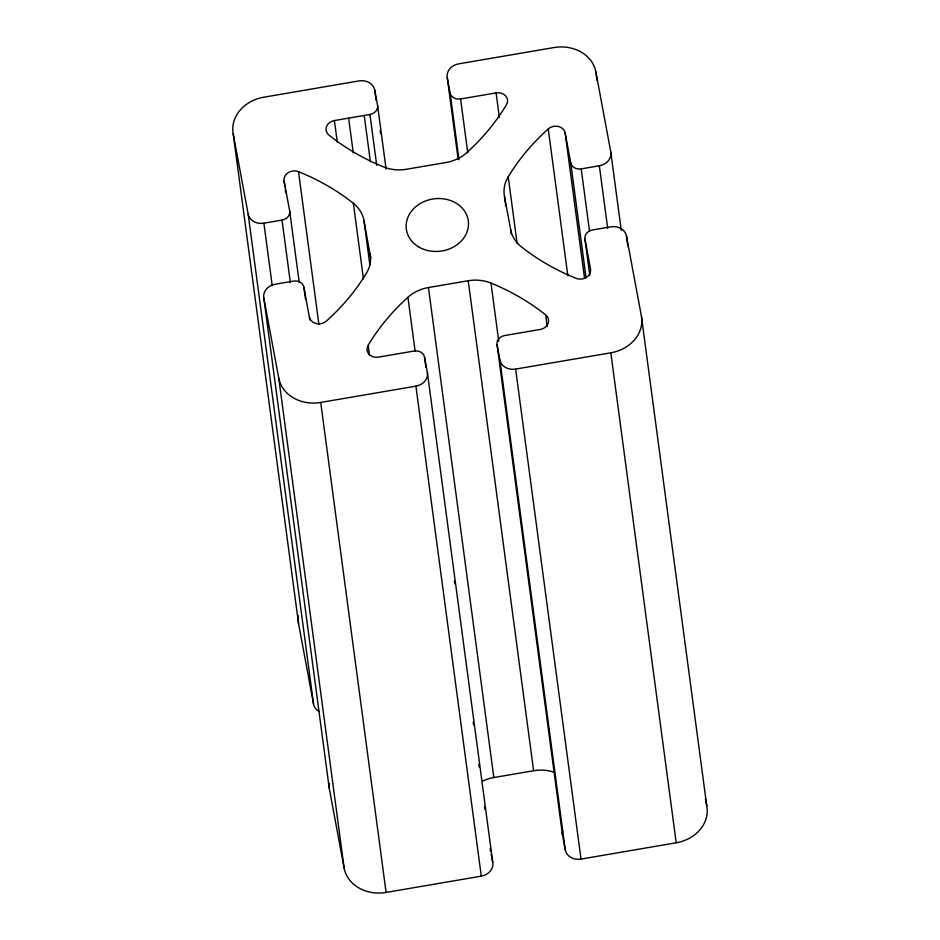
<?xml version="1.0" encoding="UTF-8"?>
<svg xmlns="http://www.w3.org/2000/svg" width="940" height="940" viewBox="0 0 940 940"><rect width="100%" height="100%" fill="white"/><g stroke="black" fill="none" stroke-linecap="round" stroke-linejoin="round"><path stroke-width="1.41" d="M621.281 230.523L610.8 152.01L595.866 71.886A36.801 31.044 -7.6 0 0 553.907 47.564L458.708 63.85A13.806 11.644 -7.6 0 0 447.252 77.621L450.096 92.884A9.2 7.755 -7.6 0 0 460.588 98.97L496.085 92.896A9.976 8.413 -7.6 0 1 505.708 95.939A9.976 8.413 -7.6 0 1 506.46 104.716A230.006 193.993 -7.6 0 1 466.687 152.726A36.801 31.044 -7.6 0 1 446.159 162.467L406.397 169.27A36.801 31.044 -7.6 0 1 383.626 166.932A230.006 193.993 -7.6 0 1 328.965 135.078A9.976 8.413 -7.6 0 1 326.497 126.594A9.976 8.413 -7.6 0 1 334.417 120.555L369.925 114.48A9.2 7.755 -7.6 0 0 377.563 105.292L374.719 90.04A13.806 11.644 -7.6 0 0 358.986 80.91L263.788 97.208A36.801 31.044 -7.6 0 0 233.214 133.927L298.603 623.925L313.537 704.048A13.806 11.644 -7.6 0 0 319.036 711.462M233.214 133.927L248.16 214.062A13.806 11.644 -7.6 0 0 263.893 223.18L282.024 220.078A9.2 7.755 -7.6 0 0 289.673 210.889L284.103 181.009A9.976 8.413 -7.6 0 1 288.11 172.701A9.976 8.413 -7.6 0 1 298.509 171.667A230.006 193.993 -7.6 0 1 353.358 203.299A36.801 31.044 -7.6 0 1 363.933 220.289L370.748 258.124M505.814 206.424L504.451 196.249A36.801 31.044 -7.6 0 1 508.223 176.802A230.006 193.993 -7.6 0 1 548.255 128.945A9.976 8.413 -7.6 0 1 558.372 126.465A9.976 8.413 -7.6 0 1 565.152 132.928L570.721 162.808A9.2 7.755 -7.6 0 0 581.214 168.883L599.344 165.781A13.806 11.644 -7.6 0 0 610.8 152.01M309.859 319.988L303.902 287.205A9.2 7.755 -7.6 0 0 293.409 281.119L275.279 284.221A13.806 11.644 -7.6 0 0 263.811 297.992L329.2 787.99L344.134 868.114A36.801 31.044 -7.6 0 0 386.093 892.436L481.292 876.15A13.806 11.644 -7.6 0 0 492.748 862.38L427.371 372.381L424.528 357.118A9.2 7.755 -7.6 0 0 414.035 351.043L378.538 357.118A9.976 8.413 -7.6 0 1 368.915 354.075A9.976 8.413 -7.6 0 1 368.163 345.286A230.006 193.993 -7.6 0 1 407.937 297.275A36.801 31.044 -7.6 0 1 428.452 287.546L468.226 280.743A36.801 31.044 -7.6 0 1 490.986 283.069A230.006 193.993 -7.6 0 1 545.658 314.923A9.976 8.413 -7.6 0 1 548.126 323.407A9.976 8.413 -7.6 0 1 540.206 329.458L504.698 335.533A9.2 7.755 -7.6 0 0 497.06 344.71L562.437 834.708L565.281 849.96A13.806 11.644 -7.6 0 0 581.014 859.09L676.212 842.792A36.801 31.044 -7.6 0 0 706.786 806.073L641.397 316.075L626.463 235.952A13.806 11.644 -7.6 0 0 610.73 226.834L592.588 229.936A9.2 7.755 -7.6 0 0 584.95 239.113L589.803 275.467M263.811 297.992L278.757 378.127A36.801 31.044 -7.6 0 0 320.716 402.438L415.903 386.152A13.806 11.644 -7.6 0 0 427.371 372.381M497.06 344.71L499.904 359.973A13.806 11.644 -7.6 0 0 515.637 369.091L610.824 352.805A36.801 31.044 -7.6 0 0 641.397 316.075M482.725 781.034A36.801 31.044 -7.6 0 1 493.841 777.533L533.603 770.73A36.801 31.044 -7.6 0 1 554.612 772.398M705.447 798.918L706.786 806.073M584.95 239.113L590.52 269.005A9.976 8.413 -7.6 0 1 586.501 277.3A9.976 8.413 -7.6 0 1 576.114 278.334A230.006 193.993 -7.6 0 1 521.254 246.703A36.801 31.044 -7.6 0 1 510.69 229.713L504.451 196.249M490.163 848.503L490.68 851.276M491.197 854.049L492.748 862.38M626.463 235.952L627.814 246.127M595.866 71.886L597.029 80.605M599.344 165.781L607.686 228.303M610.824 352.805L676.212 842.792M581.214 168.883L589.556 231.405M570.721 162.808L586.043 277.676M565.152 132.928L584.551 278.322M548.255 128.945L567.842 275.796M545.658 314.923L547.209 326.556M508.223 176.802L517.141 243.683M496.085 92.896L499.387 117.606M510.69 229.713L511.278 234.084M515.637 369.091L581.014 859.09M490.986 283.069L498.752 341.232M499.904 359.973L565.281 849.96M460.588 98.97L467.768 152.762M450.096 92.884L459.014 159.776M447.252 77.621L458.109 159.048M468.226 280.743L533.603 770.73M428.452 287.546L493.841 777.533M424.528 357.118L425.879 367.293M454.408 581.038L454.796 583.94M473.22 722.073L473.607 724.975M478.848 764.232L479.236 767.146M484.476 806.403L484.864 809.305M407.937 297.275L415.116 351.078M415.903 386.152L481.292 876.15M377.563 105.292L386.105 169.27M374.719 90.04L376.082 100.216M380.148 130.742L380.536 133.656M369.925 114.48L376.717 165.37M364.215 115.456L370.43 161.986M363.933 220.289L369.937 265.362M348.634 118.123L353.287 153.02M353.358 203.299L363.451 278.91M368.163 345.286L369.526 355.473M334.417 120.555L337.331 142.363M298.509 171.667L318.883 324.335M320.716 402.438L386.093 892.436M303.902 287.205L305.453 298.838M289.673 210.889L299.179 282.141M284.103 181.009L284.879 186.825M285.267 189.727L285.654 192.641M282.024 220.078L290.366 282.599M263.893 223.18L272.236 285.701M278.757 378.127L344.134 868.114M248.16 214.062L313.537 704.048M562.437 834.708A9.2 7.755 -7.6 0 1 562.578 831.665M329.2 787.99A13.806 11.644 -7.6 0 1 329.411 783.431M298.603 623.925A36.801 31.044 -7.6 0 1 298.356 615.817M309.471 317.086A9.976 8.413 -7.6 0 0 316.24 323.548A9.976 8.413 -7.6 0 0 326.368 321.069A230.006 193.993 -7.6 0 0 366.4 273.199A36.801 31.044 -7.6 0 0 370.172 253.765M418.946 247.067A31.267 26.379 -7.6 0 0 468.332 226.622A31.267 26.379 -7.6 0 0 424.669 201.313A31.267 26.379 -7.6 0 0 418.946 247.067"/></g></svg>
